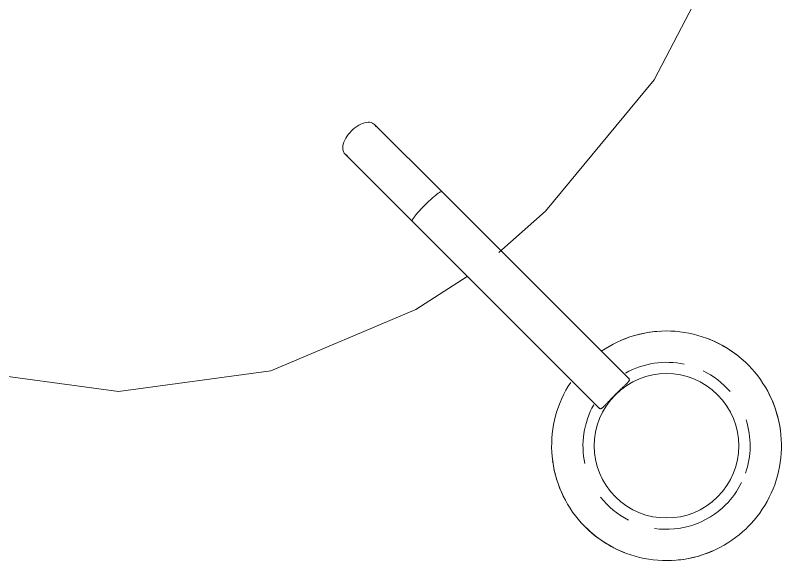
# Model space of a CAD drawing. Header units: inches. Extents: x -4266 to -1814, y 9706 to 12441.
# Drawn here: x -2929.25 to -2922.34, y 11456.65 to 11461.54 of the extents above; entities that cross this region are included whole.
import ezdxf

# ---------------------------------------------------------------- set-up
doc = ezdxf.new("R2010")
doc.units = ezdxf.units.IN
doc.header["$MEASUREMENT"] = 0
doc.linetypes.add('Hidden 1_8_', pattern=[0.1875, 0.125, -0.0625])
doc.layers.add('A-DETL-HDLN', color=90, linetype='Hidden 1_8_', lineweight=9)
doc.layers.add('P-SANR-FIXT', color=6, linetype='Continuous', lineweight=9)

msp = doc.modelspace()

# ---------------------------------------------------------------- linework, layer by layer
at = {"layer": 'A-DETL-HDLN'}
msp.add_circle((-2958.41677, 11489.80466), 30, dxfattribs=at)
at = {"layer": 'P-SANR-FIXT'}
for p, q in [((-2925.42202, 11459.96103), (-2926.02641, 11460.56542)), ((-2926.29157, 11460.30026), (-2925.68718, 11459.69587)), ((-2923.73756, 11458.27657), (-2925.42202, 11459.96103)), ((-2925.68718, 11459.69587), (-2924.00272, 11458.01141))]:
    msp.add_line(p, q, dxfattribs=at)
at = {"layer": 'P-SANR-FIXT', "flags": 128}
for points in [[(-2928.32374, 11458.16516), (-2929.69229, 11458.35154), (-2930.99222, 11458.90133), (-2932.15834, 11459.78696), (-2933.13218, 11460.96403), (-2933.8649, 11462.37351), (-2934.31977, 11463.94471), (-2934.47397, 11465.59887), (-2934.31977, 11467.25302), (-2933.8649, 11468.82423), (-2933.13218, 11470.23371), (-2932.15834, 11471.41077), (-2930.99222, 11472.29641), (-2929.69229, 11472.8462), (-2928.32374, 11473.03258)], [(-2922.18099, 11465.23648), (-2922.32771, 11463.94471), (-2922.78257, 11462.37351), (-2923.51529, 11460.96403), (-2924.48913, 11459.78696), (-2924.91018, 11459.41575)], [(-2925.19398, 11459.20013), (-2925.65525, 11458.90133), (-2926.95518, 11458.35154), (-2928.32374, 11458.16516)], [(-2922.6749, 11456.94875), (-2922.64632, 11456.97849), (-2922.61896, 11457.00936), (-2922.59285, 11457.04129), (-2922.56804, 11457.07424), (-2922.54457, 11457.10816), (-2922.52247, 11457.14298), (-2922.50178, 11457.17867), (-2922.48254, 11457.21515), (-2922.46477, 11457.25237), (-2922.4485, 11457.29028), (-2922.43376, 11457.3288), (-2922.42057, 11457.36789), (-2922.40896, 11457.40746), (-2922.39894, 11457.44748), (-2922.39053, 11457.48786), (-2922.38374, 11457.52854), (-2922.37858, 11457.56946), (-2922.37506, 11457.61056), (-2922.37319, 11457.65177), (-2922.37297, 11457.69301), (-2922.37439, 11457.73423), (-2922.37747, 11457.77537), (-2922.38218, 11457.81634), (-2922.38854, 11457.8571), (-2922.39651, 11457.89757), (-2922.4061, 11457.93769), (-2922.41728, 11457.97739), (-2922.43005, 11458.01661), (-2922.44437, 11458.05529), (-2922.46023, 11458.09337), (-2922.47759, 11458.13078), (-2922.49644, 11458.16747), (-2922.51674, 11458.20337), (-2922.53847, 11458.23844), (-2922.56157, 11458.27261), (-2922.58602, 11458.30582), (-2922.61179, 11458.33804), (-2922.63882, 11458.36919), (-2922.66707, 11458.39924), (-2922.69651, 11458.42814), (-2922.72707, 11458.45584), (-2922.75872, 11458.48229), (-2922.7914, 11458.50745), (-2922.82506, 11458.53129), (-2922.85965, 11458.55376), (-2922.89511, 11458.57484), (-2922.93138, 11458.59447), (-2922.96841, 11458.61264), (-2923.00614, 11458.62932), (-2923.0445, 11458.64447), (-2923.08344, 11458.65808), (-2923.12289, 11458.67012), (-2923.16279, 11458.68057), (-2923.20308, 11458.68942), (-2923.24368, 11458.69665), (-2923.28455, 11458.70225), (-2923.32561, 11458.70621), (-2923.36679, 11458.70853), (-2923.40803, 11458.7092), (-2923.44927, 11458.70822), (-2923.49043, 11458.70559), (-2923.53145, 11458.70131), (-2923.57228, 11458.6954), (-2923.61283, 11458.68786), (-2923.65305, 11458.67871), (-2923.69287, 11458.66795), (-2923.73223, 11458.65561), (-2923.77106, 11458.64171), (-2923.80931, 11458.62626), (-2923.8469, 11458.6093), (-2923.88379, 11458.59085), (-2923.91992, 11458.57094), (-2923.95521, 11458.5496), (-2923.98963, 11458.52686)], [(-2924.26364, 11458.24775), (-2924.28574, 11458.21292), (-2924.30643, 11458.17724), (-2924.32567, 11458.14076), (-2924.34344, 11458.10353), (-2924.35971, 11458.06563), (-2924.37445, 11458.02711), (-2924.38764, 11457.98802), (-2924.39925, 11457.94844), (-2924.40927, 11457.90843), (-2924.41768, 11457.86805), (-2924.42447, 11457.82737), (-2924.42963, 11457.78645), (-2924.43315, 11457.74535), (-2924.43502, 11457.70414), (-2924.43525, 11457.6629), (-2924.43382, 11457.62167), (-2924.43074, 11457.58054), (-2924.42603, 11457.53957), (-2924.41968, 11457.49881), (-2924.4117, 11457.45834), (-2924.40211, 11457.41822), (-2924.39093, 11457.37852), (-2924.37816, 11457.3393), (-2924.36384, 11457.30062), (-2924.34798, 11457.26254), (-2924.33062, 11457.22513), (-2924.31177, 11457.18844), (-2924.29147, 11457.15253), (-2924.26975, 11457.11747), (-2924.24664, 11457.0833), (-2924.22219, 11457.05008), (-2924.19642, 11457.01787), (-2924.16939, 11456.98672), (-2924.14114, 11456.95667), (-2924.11171, 11456.92777), (-2924.08114, 11456.90007), (-2924.04949, 11456.87362), (-2924.01681, 11456.84846), (-2923.98315, 11456.82462), (-2923.94856, 11456.80214), (-2923.9131, 11456.78107), (-2923.87683, 11456.76144), (-2923.8398, 11456.74326), (-2923.80208, 11456.72659), (-2923.76371, 11456.71144), (-2923.72477, 11456.69783), (-2923.68532, 11456.68579), (-2923.64542, 11456.67534), (-2923.60514, 11456.66649), (-2923.56453, 11456.65926), (-2923.52366, 11456.65366), (-2923.48261, 11456.6497), (-2923.44142, 11456.64738), (-2923.40018, 11456.64671), (-2923.35895, 11456.64769), (-2923.31778, 11456.65032), (-2923.27676, 11456.6546), (-2923.23594, 11456.66051), (-2923.19538, 11456.66805), (-2923.15516, 11456.6772), (-2923.11534, 11456.68796), (-2923.07599, 11456.7003), (-2923.03715, 11456.7142), (-2922.99891, 11456.72965), (-2922.96131, 11456.74661), (-2922.92442, 11456.76506), (-2922.8883, 11456.78497), (-2922.853, 11456.80631), (-2922.81858, 11456.82905), (-2922.7851, 11456.85314), (-2922.75262, 11456.87856), (-2922.72117, 11456.90525), (-2922.69082, 11456.93318), (-2922.6749, 11456.94875)]]:
    msp.add_lwpolyline(points, dxfattribs=at)
at = {"layer": 'P-SANR-FIXT'}
for radius, start, end in [(1.03125, 93.501405, 113.620004), (1.03125, 45, 68.492426), (0.75, 77.718158, 119.379276), (0.64844, 315, 135), (0.75, 40.519625, 64.028938), (0.64844, 135, 315), (1.03125, 7.465965, 27), (0.75, 150.620724, 192.281842), (0.75, 340.837428, 18.024777), (1.03125, 187.465965, 207), (0.75, 315, 333.849517), (0.75, 217.900754, 242.983238), (0.75, 261.79062, 315), (1.03125, 225, 248.492426), (1.03125, 273.501405, 293.620004)]:
    msp.add_arc((-2923.40411, 11457.67795), radius, start, end, dxfattribs=at)
for start_param, end_param in [(6.0213859, 7.8539816), (1.5707963, 3.403392)]:
    msp.add_ellipse((-2926.15899, 11460.43284), major_axis=(0.13258, 0.13258), ratio=0.5547002, start_param=start_param, end_param=end_param, dxfattribs=at)
for points, knots in [([(-2925.42202, 11459.96103), (-2925.42267, 11459.96169), (-2925.42474, 11459.96224), (-2925.43007, 11459.96078), (-2925.43752, 11459.95705), (-2925.44699, 11459.95113), (-2925.45828, 11459.9431), (-2925.47555, 11459.9298), (-2925.5007, 11459.90865), (-2925.53458, 11459.87784), (-2925.55802, 11459.85501), (-2925.56962, 11459.84347)], [0.5, 0.5, 0.5, 0.5, 0.54166667, 0.58333333, 0.625, 0.66666667, 0.70833333, 0.75, 0.83333333, 0.91666667, 1, 1, 1, 1]), ([(-2925.56962, 11459.84347), (-2925.58116, 11459.83187), (-2925.604, 11459.80843), (-2925.63481, 11459.77455), (-2925.65595, 11459.7494), (-2925.66925, 11459.73213), (-2925.67728, 11459.72084), (-2925.6832, 11459.71137), (-2925.68693, 11459.70392), (-2925.68839, 11459.69859), (-2925.68784, 11459.69652), (-2925.68718, 11459.69587)], [0, 0, 0, 0, 0.08333333, 0.16666667, 0.25, 0.29166667, 0.33333333, 0.375, 0.41666667, 0.45833333, 0.5, 0.5, 0.5, 0.5]), ([(-2923.73632, 11458.27055), (-2923.73657, 11458.26937), (-2923.73747, 11458.26677), (-2923.74008, 11458.26231), (-2923.7438, 11458.25718), (-2923.74846, 11458.25126), (-2923.75416, 11458.24473), (-2923.76092, 11458.23774), (-2923.76856, 11458.23016), (-2923.7769, 11458.22179), (-2923.786, 11458.21282), (-2923.79593, 11458.20345), (-2923.80643, 11458.19356), (-2923.81732, 11458.18308), (-2923.8285, 11458.17209), (-2923.84387, 11458.15704), (-2923.85578, 11458.1454), (-2923.86378, 11458.13763)], [-0.44444444, -0.44444444, -0.44444444, -0.44444444, -0.41666667, -0.38888889, -0.36111111, -0.33333333, -0.30555556, -0.27777778, -0.25, -0.22222222, -0.19444444, -0.16666667, -0.13888889, -0.11111111, -0.08333333, -0.05555556, 0, 0, 0, 0]), ([(-2923.86378, 11458.13763), (-2923.87155, 11458.12963), (-2923.88705, 11458.11374), (-2923.90573, 11458.09479), (-2923.91971, 11458.08028), (-2923.9296, 11458.06977), (-2923.93897, 11458.05985), (-2923.94795, 11458.05074), (-2923.95631, 11458.04241), (-2923.9639, 11458.03477), (-2923.97088, 11458.028), (-2923.97741, 11458.02231), (-2923.98333, 11458.01765), (-2923.98846, 11458.01393), (-2923.99292, 11458.01132), (-2923.99551, 11458.01042), (-2923.9967, 11458.01017)], [-1, -1, -1, -1, -0.94444444, -0.88888889, -0.86111111, -0.83333333, -0.80555556, -0.77777778, -0.75, -0.72222222, -0.69444444, -0.66666667, -0.63888889, -0.61111111, -0.58333333, -0.55555556, -0.55555556, -0.55555556, -0.55555556])]:
    msp.add_open_spline(points, degree=3, knots=knots, dxfattribs=at)
for points in [[(-2923.74288, 11458.2787), (-2923.74045, 11458.27841), (-2923.73869, 11458.2777), (-2923.73756, 11458.27658)], [(-2924.00272, 11458.01141), (-2924.00384, 11458.01252), (-2924.00456, 11458.0143), (-2924.00485, 11458.01673)]]:
    msp.add_open_spline(points, degree=3, dxfattribs=at)

doc.saveas('drawing.dxf')
